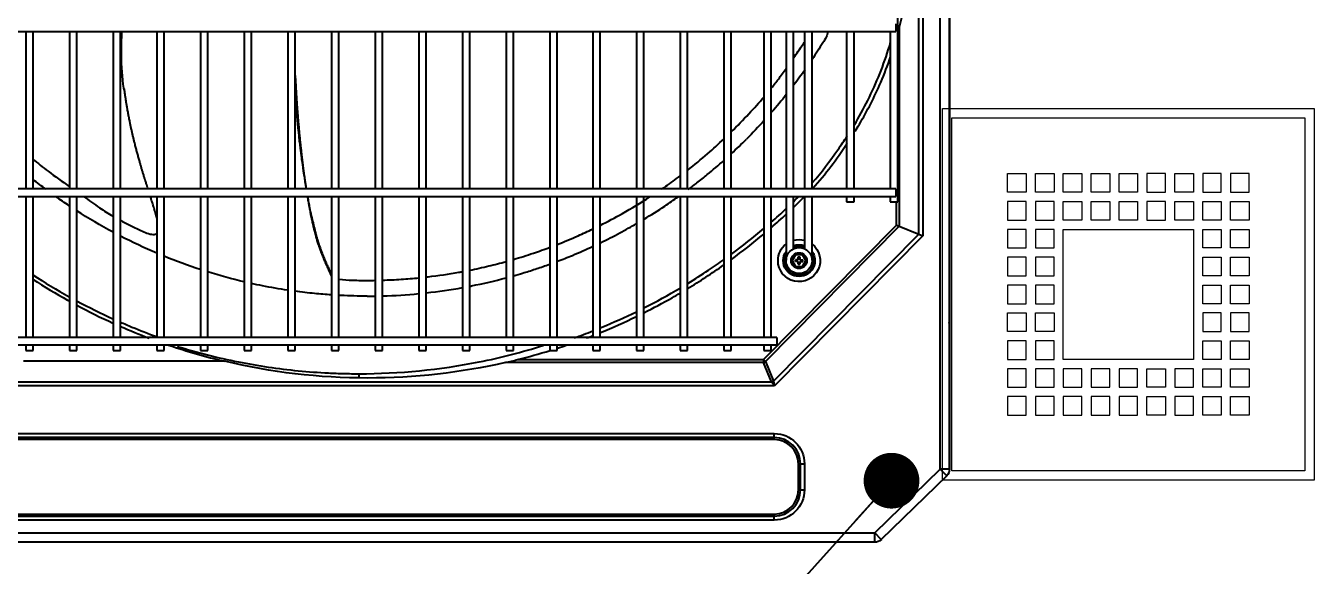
# Model space of a CAD drawing. Extents: x 58467 to 79089, y -33726 to -17391.
# Drawn here: x 78446.8 to 78516.1, y -19875.3 to -19846.2 of the extents above; entities that cross this region are included whole.
import ezdxf

# ---------------------------------------------------------------- set-up
doc = ezdxf.new("R2010")
doc.units = 0
doc.header["$LTSCALE"] = 100
doc.layers.add('+ENTE-ST-DOSEME USTU KONDDRENAJ', color=110, linetype='DOSEMEUSTUKONDENSDRENAJ_LINE', lineweight=40)
doc.layers.add('BA_symbol', color=8, linetype='Continuous')
doc.layers.add('BA_text_material', color=12, linetype='Continuous')
doc.styles.add('dim', font='simplex.shx', dxfattribs={"width": 0.7})
doc.linetypes.add('DOSEMEUSTUKONDENSDRENAJ_LINE', pattern='A,300,-40,["CD",Standard,S=15,R=0,X=-35,Y=-7.5],0', length=340)
doc.dimstyles.new('1_100', dxfattribs={"dimtxt": 8, "dimasz": 3, "dimexe": 6, "dimexo": 0, "dimgap": 2, "dimtad": 0, "dimdec": 1, "dimzin": 11, "dimtxsty": 'dim', "dimblk": 'DOT', "dimcen": 0, "dimdle": 1.25, "dimclrt": 256, "dimadec": 0, "dimazin": 0, "dimtfac": 1.25, "dimtdec": 1, "dimtix": 1, "dimtofl": 0, "dimtmove": 1, "dimatfit": 3, "dimldrblk": 'DOT', "dimfxl": 20, "dimfxlon": 1, "dimtolj": 1, "dimtzin": 0, "dimarcsym": 0})

# ---------------------------------------------------------------- blocks, each defined once
blk = doc.blocks.new('süzgeç')
for points in [[(44592.82, -25660.774), (44612.82, -25660.774), (44612.82, -25680.774), (44592.82, -25680.774)], [(44593.32, -25661.274), (44612.32, -25661.274), (44612.32, -25680.274), (44593.32, -25680.274)], [(44596.32, -25664.274), (44597.32, -25664.274), (44597.32, -25665.274), (44596.32, -25665.274)], [(44597.82, -25664.274), (44598.82, -25664.274), (44598.82, -25665.274), (44597.82, -25665.274)], [(44599.32, -25664.274), (44599.32, -25665.274), (44600.32, -25665.274), (44600.32, -25664.274)], [(44601.82, -25664.274), (44601.82, -25665.274), (44600.82, -25665.274), (44600.82, -25664.274)], [(44602.32, -25664.274), (44602.32, -25665.274), (44603.32, -25665.274), (44603.32, -25664.274)], [(44603.82, -25664.274), (44603.82, -25665.274), (44604.82, -25665.274), (44604.82, -25664.274)], [(44605.32, -25664.274), (44605.32, -25665.274), (44606.32, -25665.274), (44606.32, -25664.274)], [(44607.82, -25664.274), (44606.82, -25664.274), (44606.82, -25665.274), (44607.82, -25665.274)], [(44609.32, -25664.274), (44608.32, -25664.274), (44608.32, -25665.274), (44609.32, -25665.274)], [(44596.32, -25665.774), (44597.32, -25665.774), (44597.32, -25666.774), (44596.32, -25666.774)], [(44597.82, -25665.774), (44598.82, -25665.774), (44598.82, -25666.774), (44597.82, -25666.774)], [(44599.32, -25665.774), (44599.32, -25666.774), (44600.32, -25666.774), (44600.32, -25665.774)], [(44601.82, -25665.774), (44601.82, -25666.774), (44600.82, -25666.774), (44600.82, -25665.774)], [(44602.32, -25665.774), (44602.32, -25666.774), (44603.32, -25666.774), (44603.32, -25665.774)], [(44603.82, -25665.774), (44603.82, -25666.774), (44604.82, -25666.774), (44604.82, -25665.774)], [(44605.32, -25665.774), (44605.32, -25666.774), (44606.32, -25666.774), (44606.32, -25665.774)], [(44607.82, -25665.774), (44606.82, -25665.774), (44606.82, -25666.774), (44607.82, -25666.774)], [(44609.32, -25665.774), (44608.32, -25665.774), (44608.32, -25666.774), (44609.32, -25666.774)], [(44596.32, -25667.274), (44597.32, -25667.274), (44597.32, -25668.274), (44596.32, -25668.274)], [(44597.82, -25667.274), (44598.82, -25667.274), (44598.82, -25668.274), (44597.82, -25668.274)], [(44599.32, -25667.274), (44606.32, -25667.274), (44606.32, -25674.274), (44599.32, -25674.274)], [(44607.82, -25667.274), (44606.82, -25667.274), (44606.82, -25668.274), (44607.82, -25668.274)], [(44609.32, -25667.274), (44608.32, -25667.274), (44608.32, -25668.274), (44609.32, -25668.274)], [(44596.32, -25669.774), (44597.32, -25669.774), (44597.32, -25668.774), (44596.32, -25668.774)], [(44597.82, -25669.774), (44598.82, -25669.774), (44598.82, -25668.774), (44597.82, -25668.774)], [(44607.82, -25669.774), (44606.82, -25669.774), (44606.82, -25668.774), (44607.82, -25668.774)], [(44609.32, -25669.774), (44608.32, -25669.774), (44608.32, -25668.774), (44609.32, -25668.774)], [(44596.32, -25670.274), (44597.32, -25670.274), (44597.32, -25671.274), (44596.32, -25671.274)], [(44597.82, -25670.274), (44598.82, -25670.274), (44598.82, -25671.274), (44597.82, -25671.274)], [(44607.82, -25670.274), (44606.82, -25670.274), (44606.82, -25671.274), (44607.82, -25671.274)], [(44609.32, -25670.274), (44608.32, -25670.274), (44608.32, -25671.274), (44609.32, -25671.274)], [(44596.32, -25671.774), (44597.32, -25671.774), (44597.32, -25672.774), (44596.32, -25672.774)], [(44597.82, -25671.774), (44598.82, -25671.774), (44598.82, -25672.774), (44597.82, -25672.774)], [(44607.82, -25671.774), (44606.82, -25671.774), (44606.82, -25672.774), (44607.82, -25672.774)], [(44609.32, -25671.774), (44608.32, -25671.774), (44608.32, -25672.774), (44609.32, -25672.774)], [(44596.32, -25673.274), (44597.32, -25673.274), (44597.32, -25674.274), (44596.32, -25674.274)], [(44597.82, -25673.274), (44598.82, -25673.274), (44598.82, -25674.274), (44597.82, -25674.274)], [(44607.82, -25673.274), (44606.82, -25673.274), (44606.82, -25674.274), (44607.82, -25674.274)], [(44609.32, -25673.274), (44608.32, -25673.274), (44608.32, -25674.274), (44609.32, -25674.274)], [(44596.32, -25674.774), (44597.32, -25674.774), (44597.32, -25675.774), (44596.32, -25675.774)], [(44597.82, -25674.774), (44598.82, -25674.774), (44598.82, -25675.774), (44597.82, -25675.774)], [(44599.32, -25675.774), (44599.32, -25674.774), (44600.32, -25674.774), (44600.32, -25675.774)], [(44601.82, -25675.774), (44601.82, -25674.774), (44600.82, -25674.774), (44600.82, -25675.774)], [(44602.32, -25675.774), (44602.32, -25674.774), (44603.32, -25674.774), (44603.32, -25675.774)], [(44603.82, -25675.774), (44603.82, -25674.774), (44604.82, -25674.774), (44604.82, -25675.774)], [(44605.32, -25675.774), (44605.32, -25674.774), (44606.32, -25674.774), (44606.32, -25675.774)], [(44607.82, -25674.774), (44606.82, -25674.774), (44606.82, -25675.774), (44607.82, -25675.774)], [(44609.32, -25674.774), (44608.32, -25674.774), (44608.32, -25675.774), (44609.32, -25675.774)], [(44596.32, -25677.274), (44597.32, -25677.274), (44597.32, -25676.274), (44596.32, -25676.274)], [(44597.82, -25677.274), (44598.82, -25677.274), (44598.82, -25676.274), (44597.82, -25676.274)], [(44599.32, -25677.274), (44599.32, -25676.274), (44600.32, -25676.274), (44600.32, -25677.274)], [(44601.82, -25677.274), (44601.82, -25676.274), (44600.82, -25676.274), (44600.82, -25677.274)], [(44602.32, -25677.274), (44602.32, -25676.274), (44603.32, -25676.274), (44603.32, -25677.274)], [(44603.82, -25677.274), (44603.82, -25676.274), (44604.82, -25676.274), (44604.82, -25677.274)], [(44605.32, -25677.274), (44605.32, -25676.274), (44606.32, -25676.274), (44606.32, -25677.274)], [(44607.82, -25677.274), (44606.82, -25677.274), (44606.82, -25676.274), (44607.82, -25676.274)], [(44609.32, -25677.274), (44608.32, -25677.274), (44608.32, -25676.274), (44609.32, -25676.274)]]:
    blk.add_lwpolyline(points, close=True)
blk = doc.blocks.new('_Dot')
at = {"color": 0, "linetype": 'ByBlock', "lineweight": -2}
blk.add_line((-0.5, 0), (-1, 0), dxfattribs=at)
at = {"color": 0, "linetype": 'ByBlock', "const_width": 0.5}
blk.add_lwpolyline([(-0.25, 0, 1), (0.25, 0, 1)], format="xyb", close=True, dxfattribs=at)
blk = doc.blocks.new('MAGAZA')
at = {"color": 3}
for p, q in [((54186.602, -32571.125, -3.539), (54186.602, -32503.073, -3.539)), ((54187.102, -32571.078, -3.539), (54187.102, -32503.073, -3.539)), ((54187.102, -32503.073, -3.539), (54187.102, -32571.125, -3.539)), ((54187.102, -32571.078, -3.539), (54187.102, -32503.073, -3.539)), ((54185.45, -32558.476, -3.539), (54185.45, -32509.661, -3.539)), ((54185.662, -32509.509, -3.539), (54185.662, -32558.564, -3.539)), ((54184.316, -32556.733, -3.539), (54184.316, -32511.34, -3.539)), ((54184.216, -32547.154, -3.539), (54184.216, -32547.354, -3.539)), ((54184.216, -32547.354, -3.539), (54184.216, -32547.554, -3.539)), ((54184.402, -32547.331, -3.539), (54184.402, -32558.043, -3.539)), ((54065.854, -32547.554, -3.539), (54184.216, -32547.554, -3.539)), ((54137.4, -32547.554, -3.539), (54137.4, -32556.032, -3.539)), ((54137.8, -32556.032, -3.539), (54137.8, -32547.554, -3.539)), ((54139.75, -32547.554, -3.539), (54139.75, -32556.032, -3.539)), ((54140.15, -32556.032, -3.539), (54140.15, -32547.554, -3.539)), ((54142.1, -32547.554, -3.539), (54142.1, -32556.032, -3.539)), ((54142.5, -32556.032, -3.539), (54142.5, -32547.554, -3.539)), ((54144.449, -32547.554, -3.539), (54144.449, -32556.032, -3.539)), ((54144.849, -32556.032, -3.539), (54144.849, -32547.554, -3.539)), ((54146.799, -32547.554, -3.539), (54146.799, -32556.032, -3.539)), ((54147.199, -32556.032, -3.539), (54147.199, -32547.554, -3.539)), ((54149.149, -32547.554, -3.539), (54149.149, -32556.032, -3.539)), ((54149.548, -32556.032, -3.539), (54149.548, -32547.554, -3.539)), ((54151.498, -32547.554, -3.539), (54151.498, -32556.032, -3.539)), ((54151.898, -32556.032, -3.539), (54151.898, -32547.554, -3.539)), ((54153.848, -32547.554, -3.539), (54153.848, -32556.032, -3.539)), ((54154.248, -32556.032, -3.539), (54154.248, -32547.554, -3.539)), ((54156.197, -32547.554, -3.539), (54156.197, -32556.032, -3.539)), ((54156.597, -32556.032, -3.539), (54156.597, -32547.554, -3.539)), ((54158.547, -32547.554, -3.539), (54158.547, -32556.032, -3.539)), ((54158.947, -32556.032, -3.539), (54158.947, -32547.554, -3.539)), ((54160.897, -32547.554, -3.539), (54160.897, -32556.032, -3.539)), ((54161.297, -32556.032, -3.539), (54161.297, -32547.554, -3.539)), ((54163.246, -32547.554, -3.539), (54163.246, -32556.032, -3.539)), ((54163.646, -32556.032, -3.539), (54163.646, -32547.554, -3.539)), ((54165.596, -32547.554, -3.539), (54165.596, -32556.032, -3.539)), ((54165.996, -32556.032, -3.539), (54165.996, -32547.554, -3.539)), ((54167.903, -32547.554, -3.539), (54167.903, -32556.032, -3.539)), ((54168.303, -32556.032, -3.539), (54168.303, -32547.554, -3.539)), ((54170.252, -32547.554, -3.539), (54170.252, -32556.032, -3.539)), ((54170.652, -32556.032, -3.539), (54170.652, -32547.554, -3.539)), ((54172.602, -32547.554, -3.539), (54172.602, -32556.032, -3.539)), ((54173.002, -32556.032, -3.539), (54173.002, -32547.554, -3.539)), ((54174.951, -32547.554, -3.539), (54174.951, -32556.032, -3.539)), ((54175.351, -32556.032, -3.539), (54175.351, -32547.554, -3.539)), ((54177.108, -32547.554, -3.539), (54177.108, -32556.032, -3.539)), ((54177.508, -32556.032, -3.539), (54177.508, -32547.554, -3.539)), ((54178.308, -32547.554, -3.539), (54178.308, -32556.033, -3.539)), ((54178.708, -32556.033, -3.539), (54178.708, -32547.554, -3.539)), ((54179.308, -32547.554, -3.539), (54179.308, -32556.032, -3.539)), ((54179.708, -32556.032, -3.539), (54179.708, -32547.554, -3.539)), ((54181.567, -32547.554, -3.539), (54181.567, -32556.033, -3.539)), ((54181.967, -32556.033, -3.539), (54181.967, -32547.554, -3.539)), ((54183.916, -32547.554, -3.539), (54183.916, -32556.033, -3.539)), ((54184.216, -32556.033, -3.539), (54065.854, -32556.033, -3.539)), ((54065.854, -32556.433, -3.539), (54184.216, -32556.433, -3.539)), ((54137.4, -32556.432, -3.539), (54137.4, -32564.031, -3.539)), ((54137.8, -32564.031, -3.539), (54137.8, -32556.432, -3.539)), ((54139.75, -32556.432, -3.539), (54139.75, -32564.031, -3.539)), ((54140.15, -32564.031, -3.539), (54140.15, -32556.432, -3.539)), ((54142.1, -32556.432, -3.539), (54142.1, -32564.031, -3.539)), ((54142.5, -32564.031, -3.539), (54142.5, -32556.432, -3.539)), ((54144.449, -32556.432, -3.539), (54144.449, -32564.031, -3.539)), ((54144.849, -32564.031, -3.539), (54144.849, -32556.432, -3.539)), ((54146.799, -32556.432, -3.539), (54146.799, -32564.031, -3.539)), ((54147.199, -32564.031, -3.539), (54147.199, -32556.432, -3.539)), ((54149.149, -32556.432, -3.539), (54149.149, -32564.031, -3.539)), ((54149.548, -32564.031, -3.539), (54149.548, -32556.432, -3.539)), ((54151.498, -32556.432, -3.539), (54151.498, -32564.031, -3.539)), ((54151.898, -32564.031, -3.539), (54151.898, -32556.432, -3.539)), ((54153.848, -32556.432, -3.539), (54153.848, -32564.031, -3.539)), ((54154.248, -32564.031, -3.539), (54154.248, -32556.432, -3.539)), ((54156.197, -32556.432, -3.539), (54156.197, -32564.031, -3.539)), ((54156.597, -32564.031, -3.539), (54156.597, -32556.432, -3.539)), ((54158.547, -32556.432, -3.539), (54158.547, -32564.031, -3.539)), ((54158.947, -32564.031, -3.539), (54158.947, -32556.432, -3.539)), ((54160.897, -32556.432, -3.539), (54160.897, -32564.031, -3.539)), ((54161.297, -32564.031, -3.539), (54161.297, -32556.432, -3.539)), ((54163.246, -32556.432, -3.539), (54163.246, -32564.031, -3.539)), ((54163.646, -32564.031, -3.539), (54163.646, -32556.432, -3.539)), ((54165.596, -32556.432, -3.539), (54165.596, -32564.031, -3.539)), ((54165.996, -32564.031, -3.539), (54165.996, -32556.432, -3.539)), ((54167.903, -32556.432, -3.539), (54167.903, -32564.031, -3.539)), ((54168.303, -32564.031, -3.539), (54168.303, -32556.432, -3.539)), ((54170.252, -32556.432, -3.539), (54170.252, -32564.031, -3.539)), ((54170.652, -32564.031, -3.539), (54170.652, -32556.432, -3.539)), ((54172.602, -32556.432, -3.539), (54172.602, -32564.031, -3.539)), ((54173.002, -32564.031, -3.539), (54173.002, -32556.432, -3.539)), ((54174.951, -32556.432, -3.539), (54174.951, -32564.031, -3.539)), ((54175.351, -32564.031, -3.539), (54175.351, -32556.432, -3.539)), ((54177.108, -32556.432, -3.539), (54177.108, -32564.031, -3.539)), ((54177.508, -32564.031, -3.539), (54177.508, -32556.432, -3.539)), ((54178.308, -32556.433, -3.539), (54178.308, -32557.567, -3.539)), ((54178.708, -32557.567, -3.539), (54178.708, -32556.433, -3.539)), ((54179.308, -32556.432, -3.539), (54179.308, -32557.567, -3.539)), ((54179.708, -32557.567, -3.539), (54179.708, -32556.432, -3.539)), ((54181.567, -32556.433, -3.539), (54181.567, -32556.733, -3.539)), ((54181.967, -32556.733, -3.539), (54181.967, -32556.433, -3.539)), ((54183.916, -32556.433, -3.539), (54183.916, -32556.733, -3.539)), ((54184.216, -32556.033, -3.539), (54184.216, -32556.233, -3.539)), ((54184.216, -32556.233, -3.539), (54184.216, -32556.433, -3.539)), ((54181.567, -32556.733, -3.539), (54181.967, -32556.733, -3.539)), ((54183.916, -32556.733, -3.539), (54184.316, -32556.733, -3.539)), ((54184.247, -32557.978, -3.539), (54184.247, -32556.733, -3.539)), ((54178.308, -32557.567, -3.539), (54178.308, -32557.85, -3.539)), ((54178.308, -32557.85, -3.539), (54178.308, -32558.216, -3.539)), ((54178.308, -32557.85, -3.539), (54178.308, -32557.85, -3.539)), ((54178.708, -32557.85, -3.539), (54178.708, -32557.567, -3.539)), ((54178.708, -32558.216, -3.539), (54178.708, -32557.85, -3.539)), ((54179.308, -32557.567, -3.539), (54179.308, -32557.85, -3.539)), ((54179.308, -32557.85, -3.539), (54179.308, -32558.215, -3.539)), ((54179.708, -32557.85, -3.539), (54179.708, -32557.567, -3.539)), ((54179.708, -32558.215, -3.539), (54179.708, -32557.85, -3.539)), ((54177.095, -32565.221, -3.539), (54184.247, -32557.978, -3.539)), ((54184.402, -32558.043, -3.539), (54177.205, -32565.331, -3.539)), ((54177.639, -32566.378, -3.539), (54185.45, -32558.476, -3.539)), ((54178.308, -32558.216, -3.539), (54178.308, -32558.216, -3.539)), ((54178.308, -32558.216, -3.539), (54178.308, -32558.498, -3.539)), ((54178.308, -32558.498, -3.539), (54178.308, -32559.875, -3.539)), ((54178.708, -32558.498, -3.539), (54178.708, -32558.216, -3.539)), ((54178.708, -32559.259, -3.539), (54178.708, -32558.498, -3.539)), ((54179.308, -32558.215, -3.539), (54179.308, -32558.498, -3.539)), ((54179.308, -32558.498, -3.539), (54179.308, -32559.259, -3.539)), ((54179.708, -32558.498, -3.539), (54179.708, -32558.215, -3.539)), ((54179.708, -32559.875, -3.539), (54179.708, -32558.498, -3.539)), ((54184.247, -32557.978, -3.539), (54184.402, -32558.043, -3.539)), ((54184.402, -32558.043, -3.539), (54185.45, -32558.476, -3.539)), ((54185.45, -32558.476, -3.539), (54185.662, -32558.564, -3.539)), ((54187.082, -32558.448, -3.539), (54187.082, -32562.931, -3.539)), ((54187.082, -32558.448, -3.539), (54187.082, -32562.931, -3.539)), ((54185.662, -32558.564, -3.539), (54177.681, -32566.636, -3.539)), ((54178.583, -32559.891, -3.539), (54178.795, -32559.523, -3.539)), ((54178.795, -32560.259, -3.539), (54178.583, -32559.891, -3.539)), ((54178.583, -32559.891, -3.539), (54178.641, -32559.891, -3.539)), ((54178.824, -32559.573, -3.539), (54178.641, -32559.891, -3.539)), ((54178.641, -32559.891, -3.539), (54178.824, -32560.209, -3.539)), ((54178.795, -32559.523, -3.539), (54179.22, -32559.523, -3.539)), ((54178.795, -32559.523, -3.539), (54178.824, -32559.573, -3.539)), ((54178.958, -32559.841, -3.539), (54178.808, -32559.841, -3.539)), ((54178.808, -32559.941, -3.539), (54178.808, -32559.841, -3.539)), ((54179.191, -32559.573, -3.539), (54178.824, -32559.573, -3.539)), ((54178.958, -32559.691, -3.539), (54179.058, -32559.691, -3.539)), ((54178.958, -32559.841, -3.539), (54178.958, -32559.691, -3.539)), ((54179.058, -32559.691, -3.539), (54179.058, -32559.841, -3.539)), ((54179.058, -32559.841, -3.539), (54179.208, -32559.841, -3.539)), ((54179.191, -32559.573, -3.539), (54179.22, -32559.523, -3.539)), ((54179.375, -32559.891, -3.539), (54179.191, -32559.573, -3.539)), ((54179.191, -32560.209, -3.539), (54179.375, -32559.891, -3.539)), ((54179.208, -32559.941, -3.539), (54179.208, -32559.841, -3.539)), ((54179.22, -32559.523, -3.539), (54179.433, -32559.891, -3.539)), ((54179.433, -32559.891, -3.539), (54179.22, -32560.259, -3.539)), ((54179.375, -32559.891, -3.539), (54179.433, -32559.891, -3.539)), ((54178.795, -32560.259, -3.539), (54178.824, -32560.209, -3.539)), ((54179.22, -32560.259, -3.539), (54178.795, -32560.259, -3.539)), ((54178.958, -32559.941, -3.539), (54178.808, -32559.941, -3.539)), ((54178.824, -32560.209, -3.539), (54179.191, -32560.209, -3.539)), ((54178.958, -32560.091, -3.539), (54178.958, -32559.941, -3.539)), ((54178.958, -32560.091, -3.539), (54179.058, -32560.091, -3.539)), ((54179.058, -32559.941, -3.539), (54179.058, -32560.091, -3.539)), ((54179.058, -32559.941, -3.539), (54179.208, -32559.941, -3.539)), ((54179.191, -32560.209, -3.539), (54179.22, -32560.259, -3.539)), ((54187.102, -32562.931, -3.539), (54187.082, -32562.931, -3.539)), ((54187.082, -32562.931, -3.539), (54187.082, -32563.231, -3.539)), ((54187.102, -32562.931, -3.539), (54187.082, -32562.931, -3.539)), ((54187.082, -32562.931, -3.539), (54187.082, -32563.231, -3.539)), ((54177.808, -32564.032, -3.539), (54072.353, -32564.032, -3.539)), ((54177.808, -32564.032, -3.539), (54177.808, -32564.232, -3.539)), ((54072.353, -32564.432, -3.539), (54177.808, -32564.432, -3.539)), ((54137.4, -32564.431, -3.539), (54137.4, -32564.732, -3.539)), ((54137.4, -32564.732, -3.539), (54137.8, -32564.732, -3.539)), ((54137.8, -32564.732, -3.539), (54137.8, -32564.431, -3.539)), ((54139.75, -32564.431, -3.539), (54139.75, -32564.732, -3.539)), ((54139.75, -32564.732, -3.539), (54140.15, -32564.732, -3.539)), ((54140.15, -32564.732, -3.539), (54140.15, -32564.431, -3.539)), ((54142.1, -32564.431, -3.539), (54142.1, -32564.732, -3.539)), ((54142.1, -32564.732, -3.539), (54142.5, -32564.732, -3.539)), ((54142.5, -32564.732, -3.539), (54142.5, -32564.431, -3.539)), ((54144.449, -32564.431, -3.539), (54144.449, -32564.732, -3.539)), ((54144.449, -32564.732, -3.539), (54144.849, -32564.732, -3.539)), ((54144.849, -32564.732, -3.539), (54144.849, -32564.431, -3.539)), ((54146.799, -32564.431, -3.539), (54146.799, -32564.732, -3.539)), ((54146.799, -32564.732, -3.539), (54147.199, -32564.732, -3.539)), ((54147.199, -32564.732, -3.539), (54147.199, -32564.431, -3.539)), ((54149.149, -32564.431, -3.539), (54149.149, -32564.732, -3.539)), ((54149.149, -32564.732, -3.539), (54149.548, -32564.732, -3.539)), ((54149.548, -32564.732, -3.539), (54149.548, -32564.431, -3.539)), ((54151.498, -32564.431, -3.539), (54151.498, -32564.732, -3.539)), ((54151.498, -32564.732, -3.539), (54151.898, -32564.732, -3.539)), ((54151.898, -32564.732, -3.539), (54151.898, -32564.431, -3.539)), ((54153.848, -32564.431, -3.539), (54153.848, -32564.732, -3.539)), ((54153.848, -32564.732, -3.539), (54154.248, -32564.732, -3.539)), ((54154.248, -32564.732, -3.539), (54154.248, -32564.431, -3.539)), ((54156.197, -32564.431, -3.539), (54156.197, -32564.732, -3.539)), ((54156.197, -32564.732, -3.539), (54156.597, -32564.732, -3.539)), ((54156.597, -32564.732, -3.539), (54156.597, -32564.431, -3.539)), ((54158.547, -32564.431, -3.539), (54158.547, -32564.732, -3.539)), ((54158.547, -32564.732, -3.539), (54158.947, -32564.732, -3.539)), ((54158.947, -32564.732, -3.539), (54158.947, -32564.431, -3.539)), ((54160.897, -32564.431, -3.539), (54160.897, -32564.732, -3.539)), ((54160.897, -32564.732, -3.539), (54161.297, -32564.732, -3.539)), ((54161.297, -32564.732, -3.539), (54161.297, -32564.431, -3.539)), ((54163.246, -32564.431, -3.539), (54163.246, -32564.732, -3.539)), ((54163.246, -32564.732, -3.539), (54163.646, -32564.732, -3.539)), ((54163.646, -32564.732, -3.539), (54163.646, -32564.431, -3.539)), ((54165.596, -32564.431, -3.539), (54165.596, -32564.732, -3.539)), ((54165.596, -32564.732, -3.539), (54165.996, -32564.732, -3.539)), ((54165.996, -32564.732, -3.539), (54165.996, -32564.431, -3.539)), ((54167.903, -32564.431, -3.539), (54167.903, -32564.732, -3.539)), ((54167.903, -32564.732, -3.539), (54168.303, -32564.732, -3.539)), ((54168.303, -32564.732, -3.539), (54168.303, -32564.431, -3.539)), ((54170.252, -32564.431, -3.539), (54170.252, -32564.732, -3.539)), ((54170.252, -32564.732, -3.539), (54170.652, -32564.732, -3.539)), ((54170.652, -32564.732, -3.539), (54170.652, -32564.431, -3.539)), ((54172.602, -32564.431, -3.539), (54172.602, -32564.732, -3.539)), ((54172.602, -32564.732, -3.539), (54173.002, -32564.732, -3.539)), ((54173.002, -32564.732, -3.539), (54173.002, -32564.431, -3.539)), ((54174.951, -32564.431, -3.539), (54174.951, -32564.732, -3.539)), ((54174.951, -32564.732, -3.539), (54175.351, -32564.732, -3.539)), ((54175.351, -32564.732, -3.539), (54175.351, -32564.431, -3.539)), ((54177.108, -32564.431, -3.539), (54177.108, -32564.732, -3.539)), ((54177.108, -32564.732, -3.539), (54177.508, -32564.732, -3.539)), ((54177.508, -32564.732, -3.539), (54177.508, -32564.431, -3.539)), ((54177.808, -32564.232, -3.539), (54177.808, -32564.432, -3.539)), ((54148.101, -32565.312, -3.539), (54137.279, -32565.312, -3.539)), ((54177.095, -32565.376, -3.539), (54163.218, -32565.376, -3.539)), ((54163.867, -32565.221, -3.539), (54177.095, -32565.221, -3.539)), ((54177.095, -32565.221, -3.539), (54177.095, -32565.376, -3.539)), ((54177.095, -32565.221, -3.539), (54177.205, -32565.331, -3.539)), ((54177.529, -32566.424, -3.539), (54177.095, -32565.376, -3.539)), ((54177.205, -32565.331, -3.539), (54177.639, -32566.378, -3.539)), ((54177.681, -32566.636, -3.539), (54072.523, -32566.636, -3.539)), ((54072.675, -32566.424, -3.539), (54177.529, -32566.424, -3.539)), ((54177.681, -32566.636, -3.539), (54177.529, -32566.424, -3.539)), ((54177.639, -32566.378, -3.539), (54177.681, -32566.636, -3.539)), ((54072.529, -32569.203, -3.539), (54177.674, -32569.203, -3.539)), ((54177.674, -32569.415, -3.539), (54072.529, -32569.415, -3.539)), ((54177.674, -32569.527, -3.539), (54072.529, -32569.527, -3.539)), ((54177.674, -32569.415, -3.539), (54177.674, -32569.203, -3.539)), ((54177.674, -32569.527, -3.539), (54177.674, -32569.415, -3.539)), ((54178.974, -32572.233, -3.539), (54178.974, -32570.827, -3.539)), ((54178.974, -32570.827, -3.539), (54179.086, -32570.827, -3.539)), ((54179.086, -32572.233, -3.539), (54179.086, -32570.827, -3.539)), ((54179.086, -32570.827, -3.539), (54179.298, -32570.827, -3.539)), ((54179.298, -32570.827, -3.539), (54179.298, -32572.233, -3.539)), ((54183.081, -32574.552, -3.539), (54186.602, -32571.125, -3.539)), ((54186.956, -32571.479, -3.539), (54183.434, -32574.906, -3.539)), ((54186.956, -32571.479, -3.539), (54186.602, -32571.125, -3.539)), ((54187.102, -32571.125, -3.539), (54186.602, -32571.125, -3.539)), ((54178.974, -32572.233, -3.539), (54179.086, -32572.233, -3.539)), ((54179.086, -32572.233, -3.539), (54179.298, -32572.233, -3.539)), ((54072.529, -32573.532, -3.539), (54177.674, -32573.532, -3.539)), ((54072.529, -32573.645, -3.539), (54177.674, -32573.645, -3.539)), ((54177.674, -32573.532, -3.539), (54177.674, -32573.645, -3.539)), ((54177.674, -32573.857, -3.539), (54177.674, -32573.645, -3.539)), ((54177.674, -32573.857, -3.539), (54072.529, -32573.857, -3.539)), ((54067.079, -32574.552, -3.539), (54183.081, -32574.552, -3.539)), ((54183.081, -32575.052, -3.539), (54067.079, -32575.052, -3.539)), ((54183.081, -32575.052, -3.539), (54183.081, -32574.552, -3.539)), ((54183.434, -32574.906, -3.539), (54183.081, -32574.552, -3.539))]:
    blk.add_line(p, q, dxfattribs=at)
for radius in [0.7, 0.425, 0.425]:
    blk.add_circle((54179.008, -32559.891, -3.539), radius, dxfattribs=at)
at = {"color": 3, "extrusion": (0, 0, -1)}
for centre, radius, start, end in [((-54179.008, -32559.891, 3.539), 1.133, 0, 51.86254), ((-54179.008, -32559.891, 3.539), 1.133, 128.14308, 0), ((-54179.008, -32559.891, 3.539), 1.133, 74.66068, 105.34505), ((-54179.008, -32559.891, 3.539), 0.856, 69.51378, 110.49186), ((-54179.008, -32559.891, 3.539), 0.8, 67.99492, 112.01069), ((-54179.008, -32559.891, 3.539), 0.856, 0, 35.21806), ((-54179.008, -32559.891, 3.539), 0.856, 144.78738, 0), ((-54179.008, -32559.891, 3.539), 0.8, 0, 28.98565), ((-54179.008, -32559.891, 3.539), 0.8, 151.01995, 0), ((-54187.162, -32563.231, 3.539), 0.08, 318.58948, 0), ((-54187.162, -32563.231, 3.539), 0.08, 318.58948, 0), ((-54177.674, -32570.827, 3.539), 1.624, 90, 180), ((-54186.602, -32571.125, 3.539), 0.5, 180, 225), ((-54177.674, -32572.233, 3.539), 1.624, 180, 270), ((-54183.081, -32574.552, 3.539), 0.5, 225, 270)]:
    blk.add_arc(centre, radius, start, end, dxfattribs=at)
at = {"color": 3}
for centre, radius, start, end in [((54177.674, -32570.827, -3.539), 1.412, 0, 90), ((54177.674, -32570.827, -3.539), 1.3, 0, 90), ((54177.674, -32572.233, -3.539), 1.412, 270, 0), ((54177.674, -32572.233, -3.539), 1.3, 270, 0)]:
    blk.add_arc(centre, radius, start, end, dxfattribs=at)
for centre in [(54177.095, -32565.221, -3.539), (54177.529, -32566.268, -3.539)]:
    blk.add_ellipse(centre, major_axis=(0.203, 0.084), ratio=0.678598, start_param=4.438375, end_param=4.986403, dxfattribs=at)
for points, knots in [([(54185.238, -32533.053, -3.539), (54185.237, -32535.45, -3.539), (54185.194, -32537.846, -3.539), (54185.085, -32540.839, -3.539), (54185.06, -32541.437, -3.539), (54185.005, -32542.632, -3.539), (54184.978, -32543.23, -3.539), (54184.868, -32545.016, -3.539), (54184.688, -32546.185, -3.539), (54184.402, -32547.331, -3.539)], [0, 0, 0, 0, 0.5, 0.5, 0.625, 0.625, 0.75, 0.75, 1, 1, 1, 1]), ([(54142.701, -32550.704, -3.539), (54142.695, -32550.675, -3.539), (54142.577, -32550.062, -3.539), (54142.544, -32549.004, -3.539), (54142.552, -32547.98, -3.539), (54142.573, -32547.554, -3.539)], [0, 0, 0, 0, 0.028763, 0.596266, 1, 1, 1, 1]), ([(54178.708, -32548.981, -3.539), (54178.877, -32548.736, -3.539), (54179.075, -32548.452, -3.539), (54179.279, -32548.169, -3.539), (54179.308, -32548.13, -3.539)], [0, 0, 0, 0, 0.861799, 1, 1, 1, 1]), ([(54180.561, -32547.571, -3.539), (54180.534, -32547.771, -3.539), (54180.231, -32548.273, -3.539), (54179.912, -32548.767, -3.539), (54179.713, -32549.062, -3.539)], [0, 0, 0, 0, 0.394402, 1, 1, 1, 1]), ([(54181.975, -32552.593, -3.539), (54182.236, -32552.161, -3.539), (54182.48, -32551.719, -3.539), (54183.171, -32550.337, -3.539), (54183.565, -32549.353, -3.539), (54183.89, -32548.292, -3.539), (54183.912, -32548.221, -3.539), (54183.932, -32548.151, -3.539)], [0, 0, 0, 0, 0.31261, 0.31261, 0.954356, 0.954356, 1, 1, 1, 1]), ([(54182.025, -32552.927, -3.539), (54182.102, -32552.804, -3.539), (54182.178, -32552.68, -3.539), (54182.681, -32551.834, -3.539), (54183.068, -32551.076, -3.539), (54183.597, -32549.845, -3.539), (54183.775, -32549.384, -3.539), (54183.935, -32548.915, -3.539)], [0, 0, 0, 0, 0.098619, 0.098619, 0.666619, 0.666619, 1, 1, 1, 1]), ([(54151.898, -32549.924, -3.539), (54151.899, -32549.939, -3.539), (54151.902, -32550.003, -3.539), (54151.907, -32550.118, -3.539), (54151.916, -32550.283, -3.539), (54151.924, -32550.43, -3.539), (54151.933, -32550.592, -3.539), (54151.941, -32550.736, -3.539), (54151.951, -32550.898, -3.539), (54151.961, -32551.059, -3.539), (54151.97, -32551.204, -3.539), (54151.981, -32551.366, -3.539), (54151.991, -32551.513, -3.539), (54152.003, -32551.677, -3.539), (54152.014, -32551.824, -3.539), (54152.025, -32551.969, -3.539), (54152.037, -32552.128, -3.539), (54152.05, -32552.285, -3.539), (54152.063, -32552.443, -3.539), (54152.077, -32552.6, -3.539), (54152.089, -32552.741, -3.539), (54152.104, -32552.898, -3.539), (54152.117, -32553.04, -3.539), (54152.132, -32553.199, -3.539), (54152.146, -32553.342, -3.539), (54152.161, -32553.484, -3.539), (54152.177, -32553.64, -3.539), (54152.191, -32553.778, -3.539), (54152.208, -32553.931, -3.539), (54152.223, -32554.068, -3.539), (54152.241, -32554.22, -3.539), (54152.258, -32554.371, -3.539), (54152.275, -32554.507, -3.539), (54152.293, -32554.658, -3.539), (54152.31, -32554.795, -3.539), (54152.33, -32554.948, -3.539), (54152.348, -32555.084, -3.539), (54152.366, -32555.219, -3.539), (54152.387, -32555.367, -3.539), (54152.405, -32555.499, -3.539), (54152.426, -32555.644, -3.539), (54152.443, -32555.761, -3.539), (54152.464, -32555.9, -3.539), (54152.477, -32555.982, -3.539), (54152.485, -32556.035, -3.539)], [0, 0, 0, 0, 0.006537, 0.029522, 0.052508, 0.083155, 0.098479, 0.129126, 0.152111, 0.175096, 0.205744, 0.221067, 0.251714, 0.2747, 0.297685, 0.32067, 0.343656, 0.374303, 0.397288, 0.420274, 0.450921, 0.466244, 0.496892, 0.519877, 0.542862, 0.565848, 0.588833, 0.61948, 0.634804, 0.665451, 0.688436, 0.711422, 0.742069, 0.757393, 0.78804, 0.811025, 0.83401, 0.856996, 0.879981, 0.910628, 0.925952, 0.956599, 0.971923, 1, 1, 1, 1]), ([(54177.524, -32550.595, -3.539), (54177.65, -32550.439, -3.539), (54177.918, -32550.095, -3.539), (54178.175, -32549.74, -3.539), (54178.312, -32549.546, -3.539)], [0, 0, 0, 0, 0.45942, 1, 1, 1, 1]), ([(54143.977, -32556.034, -3.539), (54143.977, -32556.034, -3.539), (54143.962, -32555.987, -3.539), (54143.932, -32555.891, -3.539), (54143.891, -32555.761, -3.539), (54143.85, -32555.629, -3.539), (54143.808, -32555.494, -3.539), (54143.766, -32555.358, -3.539), (54143.724, -32555.22, -3.539), (54143.682, -32555.082, -3.539), (54143.636, -32554.925, -3.539), (54143.59, -32554.768, -3.539), (54143.549, -32554.628, -3.539), (54143.504, -32554.468, -3.539), (54143.464, -32554.325, -3.539), (54143.415, -32554.146, -3.539), (54143.376, -32554.001, -3.539), (54143.327, -32553.818, -3.539), (54143.289, -32553.671, -3.539), (54143.247, -32553.502, -3.539), (54143.21, -32553.351, -3.539), (54143.169, -32553.179, -3.539), (54143.128, -32553.005, -3.539), (54143.089, -32552.832, -3.539), (54143.051, -32552.659, -3.539), (54143.011, -32552.467, -3.539), (54142.975, -32552.294, -3.539), (54142.937, -32552.1, -3.539), (54142.908, -32551.945, -3.539), (54142.873, -32551.751, -3.539), (54142.843, -32551.575, -3.539), (54142.81, -32551.378, -3.539), (54142.783, -32551.198, -3.539), (54142.756, -32551.016, -3.539), (54142.731, -32550.834, -3.539), (54142.715, -32550.713, -3.539), (54142.708, -32550.652, -3.539)], [0, 0, 0, 0, 0.000068, 0.030993, 0.061917, 0.082534, 0.113458, 0.144382, 0.164999, 0.195923, 0.226847, 0.257772, 0.288696, 0.309313, 0.350545, 0.371161, 0.412394, 0.43301, 0.474243, 0.494859, 0.525784, 0.556708, 0.587632, 0.618557, 0.649481, 0.680406, 0.721638, 0.742255, 0.783487, 0.804103, 0.845336, 0.87626, 0.907185, 0.938109, 0.969034, 1, 1, 1, 1]), ([(54151.898, -32551.145, -3.539), (54151.901, -32551.178, -3.539), (54151.916, -32551.308, -3.539), (54151.928, -32551.495, -3.539), (54151.942, -32551.713, -3.539), (54151.964, -32551.943, -3.539), (54151.993, -32552.182, -3.539), (54152.013, -32552.394, -3.539), (54152.025, -32552.574, -3.539), (54152.04, -32552.745, -3.539), (54152.076, -32552.963, -3.539), (54152.095, -32553.218, -3.539), (54152.118, -32553.446, -3.539), (54152.148, -32553.675, -3.539), (54152.182, -32553.903, -3.539), (54152.204, -32554.128, -3.539), (54152.239, -32554.423, -3.539), (54152.283, -32554.647, -3.539), (54152.31, -32554.909, -3.539), (54152.343, -32555.159, -3.539), (54152.389, -32555.423, -3.539), (54152.424, -32555.646, -3.539), (54152.45, -32555.831, -3.539), (54152.468, -32555.945, -3.539), (54152.48, -32556.009, -3.539), (54152.486, -32556.034, -3.539)], [0, 0, 0, 0, 0.018147, 0.072604, 0.104033, 0.137751, 0.209267, 0.273712, 0.29859, 0.319902, 0.366361, 0.424834, 0.458218, 0.494226, 0.568305, 0.629107, 0.652171, 0.729744, 0.761435, 0.795633, 0.869455, 0.937429, 0.963885, 0.985806, 1, 1, 1, 1]), ([(54175.371, -32552.95, -3.539), (54175.689, -32552.637, -3.539), (54176.285, -32552.026, -3.539), (54176.863, -32551.384, -3.539), (54177.129, -32551.072, -3.539)], [0, 0, 0, 0, 0.526998, 1, 1, 1, 1]), ([(54173.016, -32555.017, -3.539), (54173.377, -32554.734, -3.539), (54174.038, -32554.191, -3.539), (54174.679, -32553.61, -3.539), (54174.97, -32553.336, -3.539)], [0, 0, 0, 0, 0.541295, 1, 1, 1, 1]), ([(54179.717, -32555.702, -3.539), (54180.244, -32555.137, -3.539), (54180.644, -32554.54, -3.539), (54181.268, -32553.68, -3.539), (54181.437, -32553.436, -3.539), (54181.6, -32553.188, -3.539)], [0, 0, 0, 0, 0.719648, 0.719648, 1, 1, 1, 1]), ([(54137.775, -32554.421, -3.539), (54138.044, -32554.647, -3.539), (54138.68, -32555.156, -3.539), (54139.356, -32555.625, -3.539), (54139.742, -32555.894, -3.539)], [0, 0, 0, 0, 0.431303, 1, 1, 1, 1]), ([(54173.048, -32556.061, -3.539), (54173.202, -32555.945, -3.539), (54173.356, -32555.828, -3.539), (54173.697, -32555.563, -3.539), (54173.883, -32555.414, -3.539), (54174.375, -32555.011, -3.539), (54174.677, -32554.752, -3.539), (54174.974, -32554.488, -3.539)], [0, 0, 0, 0, 0.233835, 0.233835, 0.520573, 0.520573, 1, 1, 1, 1]), ([(54171.611, -32556.045, -3.539), (54171.685, -32555.994, -3.539), (54172.022, -32555.761, -3.539), (54172.356, -32555.519, -3.539), (54172.614, -32555.324, -3.539)], [0, 0, 0, 0, 0.220681, 1, 1, 1, 1]), ([(54139.75, -32556.952, -3.539), (54139.743, -32556.947, -3.539), (54139.735, -32556.943, -3.539), (54139.494, -32556.781, -3.539), (54139.261, -32556.621, -3.539), (54139.031, -32556.457, -3.539)], [0, 0, 0, 0, 0.030043, 0.030043, 1, 1, 1, 1]), ([(54140.508, -32556.433, -3.539), (54140.793, -32556.639, -3.539), (54141.304, -32557.019, -3.539), (54141.848, -32557.355, -3.539), (54142.094, -32557.497, -3.539)], [0, 0, 0, 0, 0.555414, 1, 1, 1, 1]), ([(54144.45, -32557.599, -3.539), (54144.447, -32557.585, -3.539), (54144.438, -32557.548, -3.539), (54144.421, -32557.485, -3.539), (54144.401, -32557.411, -3.539), (54144.377, -32557.323, -3.539), (54144.35, -32557.232, -3.539), (54144.319, -32557.126, -3.539), (54144.291, -32557.031, -3.539), (54144.261, -32556.934, -3.539), (54144.23, -32556.835, -3.539), (54144.194, -32556.719, -3.539), (54144.157, -32556.602, -3.539), (54144.126, -32556.502, -3.539), (54144.108, -32556.447, -3.539), (54144.1, -32556.422, -3.539)], [0, 0, 0, 0, 0.041171, 0.11053, 0.17989, 0.249249, 0.353288, 0.422648, 0.526687, 0.596046, 0.665406, 0.769445, 0.873484, 0.942844, 1, 1, 1, 1]), ([(54152.549, -32556.432, -3.539), (54152.549, -32556.434, -3.539), (54152.557, -32556.478, -3.539), (54152.572, -32556.566, -3.539), (54152.594, -32556.695, -3.539), (54152.614, -32556.809, -3.539), (54152.637, -32556.935, -3.539), (54152.657, -32557.045, -3.539), (54152.684, -32557.182, -3.539), (54152.705, -32557.291, -3.539), (54152.732, -32557.426, -3.539), (54152.754, -32557.534, -3.539), (54152.78, -32557.654, -3.539), (54152.803, -32557.761, -3.539), (54152.829, -32557.88, -3.539), (54152.857, -32557.998, -3.539), (54152.882, -32558.103, -3.539), (54152.908, -32558.208, -3.539), (54152.934, -32558.313, -3.539), (54152.961, -32558.416, -3.539), (54152.988, -32558.517, -3.539), (54153.016, -32558.617, -3.539), (54153.045, -32558.716, -3.539), (54153.073, -32558.812, -3.539), (54153.104, -32558.91, -3.539), (54153.134, -32559.006, -3.539), (54153.162, -32559.089, -3.539), (54153.19, -32559.172, -3.539), (54153.222, -32559.265, -3.539), (54153.255, -32559.356, -3.539), (54153.285, -32559.435, -3.539), (54153.314, -32559.513, -3.539), (54153.344, -32559.59, -3.539), (54153.378, -32559.676, -3.539), (54153.408, -32559.751, -3.539), (54153.438, -32559.823, -3.539), (54153.463, -32559.884, -3.539), (54153.489, -32559.944, -3.539), (54153.518, -32560.012, -3.539), (54153.546, -32560.079, -3.539), (54153.574, -32560.144, -3.539), (54153.597, -32560.196, -3.539), (54153.621, -32560.251, -3.539), (54153.641, -32560.297, -3.539), (54153.664, -32560.35, -3.539), (54153.682, -32560.391, -3.539), (54153.703, -32560.439, -3.539), (54153.721, -32560.48, -3.539), (54153.736, -32560.515, -3.539), (54153.752, -32560.552, -3.539), (54153.759, -32560.568, -3.539), (54153.761, -32560.573, -3.539)], [0, 0, 0, 0, 0.000919, 0.026107, 0.051295, 0.076483, 0.093275, 0.126859, 0.143651, 0.177235, 0.194027, 0.227611, 0.244403, 0.269591, 0.294779, 0.319967, 0.345155, 0.361947, 0.387135, 0.412323, 0.429115, 0.454303, 0.479491, 0.496283, 0.521471, 0.546659, 0.563451, 0.580243, 0.605431, 0.630619, 0.647411, 0.664203, 0.689391, 0.706183, 0.731372, 0.748164, 0.764956, 0.781748, 0.79854, 0.823728, 0.84052, 0.857312, 0.874104, 0.890896, 0.907688, 0.92448, 0.941272, 0.958064, 0.974856, 0.991648, 1, 1, 1, 1]), ([(54152.56, -32556.432, -3.539), (54152.562, -32556.441, -3.539), (54152.571, -32556.498, -3.539), (54152.587, -32556.609, -3.539), (54152.621, -32556.808, -3.539), (54152.683, -32557.097, -3.539), (54152.727, -32557.33, -3.539), (54152.804, -32557.68, -3.539), (54152.868, -32557.884, -3.539), (54152.919, -32558.121, -3.539), (54152.959, -32558.302, -3.539), (54153.005, -32558.483, -3.539), (54153.049, -32558.63, -3.539), (54153.077, -32558.725, -3.539), (54153.104, -32558.816, -3.539), (54153.145, -32558.939, -3.539), (54153.205, -32559.12, -3.539), (54153.326, -32559.46, -3.539), (54153.478, -32559.834, -3.539), (54153.634, -32560.192, -3.539), (54153.724, -32560.371, -3.539), (54153.777, -32560.483, -3.539), (54153.809, -32560.571, -3.539), (54153.818, -32560.663, -3.539), (54153.826, -32560.708, -3.539), (54153.829, -32560.727, -3.539)], [0, 0, 0, 0, 0.005394, 0.035574, 0.066603, 0.130629, 0.243655, 0.266475, 0.346531, 0.38044, 0.417111, 0.456558, 0.498164, 0.521749, 0.531848, 0.564447, 0.595782, 0.649695, 0.782565, 0.838846, 0.88891, 0.914609, 0.933595, 0.963425, 1, 1, 1, 1]), ([(54168.307, -32557.993, -3.539), (54168.707, -32557.793, -3.539), (54169.604, -32557.316, -3.539), (54170.491, -32556.781, -3.539), (54170.98, -32556.466, -3.539)], [0, 0, 0, 0, 0.44453, 1, 1, 1, 1]), ([(54170.67, -32557.66, -3.539), (54171.046, -32557.433, -3.539), (54171.417, -32557.198, -3.539), (54172.026, -32556.792, -3.539), (54172.266, -32556.627, -3.539), (54172.504, -32556.457, -3.539)], [0, 0, 0, 0, 0.601739, 0.601739, 1, 1, 1, 1]), ([(54142.498, -32557.722, -3.539), (54142.642, -32557.8, -3.539), (54142.978, -32557.975, -3.539), (54143.42, -32558.198, -3.539), (54143.833, -32558.388, -3.539), (54144.103, -32558.477, -3.539), (54144.305, -32558.485, -3.539), (54144.395, -32558.462, -3.539), (54144.438, -32558.436, -3.539), (54144.449, -32558.427, -3.539)], [0, 0, 0, 0, 0.231844, 0.538128, 0.699931, 0.858126, 0.923343, 0.979536, 1, 1, 1, 1]), ([(54165.997, -32559.022, -3.539), (54166.372, -32558.875, -3.539), (54167.009, -32558.609, -3.539), (54167.645, -32558.315, -3.539), (54167.906, -32558.19, -3.539)], [0, 0, 0, 0, 0.58808, 1, 1, 1, 1]), ([(54168.317, -32558.933, -3.539), (54168.67, -32558.763, -3.539), (54169.019, -32558.585, -3.539), (54169.669, -32558.239, -3.539), (54169.97, -32558.071, -3.539), (54170.268, -32557.898, -3.539)], [0, 0, 0, 0, 0.531495, 0.531495, 1, 1, 1, 1]), ([(54163.645, -32559.826, -3.539), (54164.003, -32559.721, -3.539), (54164.653, -32559.516, -3.539), (54165.304, -32559.285, -3.539), (54165.597, -32559.175, -3.539)], [0, 0, 0, 0, 0.549857, 1, 1, 1, 1]), ([(54166.007, -32559.927, -3.539), (54166.277, -32559.824, -3.539), (54166.545, -32559.718, -3.539), (54167.184, -32559.453, -3.539), (54167.552, -32559.292, -3.539), (54167.917, -32559.123, -3.539)], [0, 0, 0, 0, 0.416753, 0.416753, 1, 1, 1, 1]), ([(54173.027, -32561.119, -3.539), (54173.401, -32560.891, -3.539), (54173.769, -32560.655, -3.539), (54174.418, -32560.221, -3.539), (54174.701, -32560.025, -3.539), (54174.981, -32559.825, -3.539)], [0, 0, 0, 0, 0.558497, 0.558497, 1, 1, 1, 1]), ([(54153.77, -32560.593, -3.539), (54153.787, -32560.625, -3.539), (54153.818, -32560.678, -3.539), (54153.839, -32560.717, -3.539), (54153.849, -32560.732, -3.539)], [0, 0, 0, 0, 0.532534, 1, 1, 1, 1]), ([(54158.947, -32560.775, -3.539), (54158.981, -32560.771, -3.539), (54159.569, -32560.703, -3.539), (54160.218, -32560.606, -3.539), (54160.835, -32560.494, -3.539), (54160.897, -32560.482, -3.539)], [0, 0, 0, 0, 0.051596, 0.904233, 1, 1, 1, 1]), ([(54161.296, -32560.405, -3.539), (54161.634, -32560.337, -3.539), (54162.283, -32560.194, -3.539), (54162.933, -32560.026, -3.539), (54163.246, -32559.939, -3.539)], [0, 0, 0, 0, 0.520178, 1, 1, 1, 1]), ([(54163.652, -32560.706, -3.539), (54163.812, -32560.66, -3.539), (54163.972, -32560.614, -3.539), (54164.358, -32560.497, -3.539), (54164.584, -32560.425, -3.539), (54165.035, -32560.277, -3.539), (54165.26, -32560.199, -3.539), (54165.526, -32560.104, -3.539), (54165.567, -32560.09, -3.539), (54165.608, -32560.075, -3.539)], [0, 0, 0, 0, 0.243898, 0.243898, 0.590099, 0.590099, 0.9363, 0.9363, 1, 1, 1, 1]), ([(54137.796, -32560.906, -3.539), (54138.401, -32561.297, -3.539), (54139.018, -32561.668, -3.539), (54139.676, -32562.035, -3.539), (54139.71, -32562.054, -3.539), (54139.743, -32562.073, -3.539)], [0, 0, 0, 0, 0.948829, 0.948829, 1, 1, 1, 1]), ([(54151.493, -32561.485, -3.539), (54151.039, -32561.417, -3.539), (54150.586, -32561.338, -3.539), (54149.938, -32561.209, -3.539), (54149.74, -32561.168, -3.539), (54149.543, -32561.124, -3.539)], [0, 0, 0, 0, 0.694891, 0.694891, 1, 1, 1, 1]), ([(54154.249, -32560.897, -3.539), (54154.497, -32560.919, -3.539), (54155.034, -32560.955, -3.539), (54155.681, -32560.958, -3.539), (54156.082, -32560.954, -3.539), (54156.199, -32560.952, -3.539)], [0, 0, 0, 0, 0.37572, 0.818355, 1, 1, 1, 1]), ([(54156.599, -32560.943, -3.539), (54156.764, -32560.938, -3.539), (54157.262, -32560.92, -3.539), (54157.911, -32560.877, -3.539), (54158.395, -32560.833, -3.539), (54158.548, -32560.817, -3.539)], [0, 0, 0, 0, 0.252208, 0.764491, 1, 1, 1, 1]), ([(54161.298, -32561.269, -3.539), (54161.328, -32561.263, -3.539), (54161.359, -32561.257, -3.539), (54162.015, -32561.127, -3.539), (54162.637, -32560.982, -3.539), (54163.254, -32560.816, -3.539)], [0, 0, 0, 0, 0.0469, 0.0469, 1, 1, 1, 1]), ([(54153.845, -32561.739, -3.539), (54153.543, -32561.719, -3.539), (54153.24, -32561.694, -3.539), (54152.589, -32561.63, -3.539), (54152.241, -32561.589, -3.539), (54151.894, -32561.542, -3.539)], [0, 0, 0, 0, 0.464066, 0.464066, 1, 1, 1, 1]), ([(54155.768, -32561.803, -3.539), (54155.29, -32561.803, -3.539), (54154.823, -32561.792, -3.539), (54154.316, -32561.767, -3.539), (54154.281, -32561.765, -3.539), (54154.246, -32561.763, -3.539)], [0, 0, 0, 0, 0.930665, 0.930665, 1, 1, 1, 1]), ([(54170.663, -32562.7, -3.539), (54171.175, -32562.442, -3.539), (54171.68, -32562.173, -3.539), (54172.32, -32561.809, -3.539), (54172.463, -32561.727, -3.539), (54172.605, -32561.643, -3.539)], [0, 0, 0, 0, 0.775009, 0.775009, 1, 1, 1, 1]), ([(54140.136, -32562.054, -3.539), (54140.147, -32562.06, -3.539), (54140.158, -32562.066, -3.539), (54140.797, -32562.408, -3.539), (54141.44, -32562.726, -3.539), (54142.091, -32563.022, -3.539)], [0, 0, 0, 0, 0.01719, 0.01719, 1, 1, 1, 1]), ([(54168.313, -32563.512, -3.539), (54168.341, -32563.5, -3.539), (54168.369, -32563.489, -3.539), (54169.022, -32563.219, -3.539), (54169.642, -32562.939, -3.539), (54170.254, -32562.641, -3.539)], [0, 0, 0, 0, 0.043139, 0.043139, 1, 1, 1, 1]), ([(54142.489, -32563.2, -3.539), (54142.696, -32563.291, -3.539), (54142.904, -32563.38, -3.539), (54143.553, -32563.649, -3.539), (54143.997, -32563.822, -3.539), (54144.443, -32563.984, -3.539)], [0, 0, 0, 0, 0.321462, 0.321462, 1, 1, 1, 1]), ([(54145.55, -32564.507, -3.539), (54146.632, -32564.841, -3.539), (54147.729, -32565.12, -3.539), (54149.901, -32565.553, -3.539), (54150.975, -32565.713, -3.539), (54152.603, -32565.874, -3.539), (54153.147, -32565.914, -3.539), (54153.963, -32565.954, -3.539), (54154.235, -32565.964, -3.539), (54154.78, -32565.977, -3.539), (54155.056, -32565.98, -3.539), (54155.325, -32565.98, -3.539)], [0, 0, 0, 0, 0.344826, 0.344826, 0.672413, 0.672413, 0.836207, 0.836207, 0.918103, 0.918103, 1, 1, 1, 1]), ([(54155.325, -32565.98, -3.539), (54157.499, -32565.981, -3.539), (54159.681, -32565.765, -3.539), (54162.967, -32565.111, -3.539), (54164.122, -32564.815, -3.539), (54165.26, -32564.457, -3.539)], [0, 0, 0, 0, 0.642828, 0.642828, 1, 1, 1, 1])]:
    blk.add_open_spline(points, degree=3, knots=knots, dxfattribs=at)
for points in [[(54184.318, -32547.658, -3.539), (54184.347, -32547.548, -3.539), (54184.375, -32547.439, -3.539), (54184.402, -32547.331, -3.539)], [(54179.331, -32549.614, -3.539), (54179.137, -32549.889, -3.539), (54178.937, -32550.16, -3.539), (54178.734, -32550.427, -3.539)], [(54178.32, -32550.958, -3.539), (54178.064, -32551.279, -3.539), (54177.802, -32551.595, -3.539), (54177.531, -32551.904, -3.539)], [(54177.133, -32552.348, -3.539), (54176.821, -32552.686, -3.539), (54176.502, -32553.017, -3.539), (54176.182, -32553.347, -3.539)], [(54175.374, -32554.125, -3.539), (54175.648, -32553.871, -3.539), (54175.918, -32553.612, -3.539), (54176.182, -32553.347, -3.539)], [(54179.741, -32555.994, -3.539), (54180.459, -32555.237, -3.539), (54181.018, -32554.431, -3.539), (54181.601, -32553.576, -3.539)], [(54138.488, -32556.061, -3.539), (54138.252, -32555.885, -3.539), (54138.02, -32555.705, -3.539), (54137.79, -32555.522, -3.539)], [(54178.718, -32556.711, -3.539), (54178.812, -32556.621, -3.539), (54178.905, -32556.529, -3.539), (54178.998, -32556.437, -3.539)], [(54179.244, -32556.5, -3.539), (54179.265, -32556.479, -3.539), (54179.286, -32556.459, -3.539), (54179.307, -32556.438, -3.539)], [(54177.508, -32557.824, -3.539), (54177.783, -32557.584, -3.539), (54178.054, -32557.339, -3.539), (54178.321, -32557.089, -3.539)], [(54178.724, -32557.009, -3.539), (54178.899, -32556.842, -3.539), (54179.073, -32556.672, -3.539), (54179.244, -32556.5, -3.539)], [(54142.098, -32558.362, -3.539), (54141.43, -32558.003, -3.539), (54140.777, -32557.618, -3.539), (54140.14, -32557.208, -3.539)], [(54177.521, -32558.109, -3.539), (54177.794, -32557.871, -3.539), (54178.063, -32557.629, -3.539), (54178.329, -32557.382, -3.539)], [(54175.365, -32559.829, -3.539), (54175.961, -32559.393, -3.539), (54176.542, -32558.937, -3.539), (54177.109, -32558.461, -3.539)], [(54175.37, -32559.542, -3.539), (54175.968, -32559.102, -3.539), (54176.55, -32558.641, -3.539), (54177.117, -32558.161, -3.539)], [(54144.444, -32559.49, -3.539), (54143.783, -32559.208, -3.539), (54143.131, -32558.901, -3.539), (54142.493, -32558.57, -3.539)], [(54146.791, -32560.372, -3.539), (54146.135, -32560.157, -3.539), (54145.486, -32559.919, -3.539), (54144.847, -32559.658, -3.539)], [(54149.141, -32561.032, -3.539), (54148.487, -32560.878, -3.539), (54147.838, -32560.701, -3.539), (54147.196, -32560.501, -3.539)], [(54173.013, -32561.399, -3.539), (54173.676, -32560.996, -3.539), (54174.324, -32560.571, -3.539), (54174.956, -32560.124, -3.539)], [(54137.784, -32560.663, -3.539), (54138.42, -32561.076, -3.539), (54139.071, -32561.467, -3.539), (54139.737, -32561.837, -3.539)], [(54155.768, -32561.803, -3.539), (54155.911, -32561.803, -3.539), (54156.055, -32561.802, -3.539), (54156.198, -32561.8, -3.539)], [(54156.598, -32561.791, -3.539), (54157.252, -32561.773, -3.539), (54157.901, -32561.732, -3.539), (54158.547, -32561.669, -3.539)], [(54158.949, -32561.627, -3.539), (54159.603, -32561.555, -3.539), (54160.254, -32561.46, -3.539), (54160.901, -32561.343, -3.539)], [(54170.659, -32562.439, -3.539), (54171.323, -32562.104, -3.539), (54171.976, -32561.746, -3.539), (54172.616, -32561.367, -3.539)], [(54140.148, -32562.293, -3.539), (54140.786, -32562.635, -3.539), (54141.434, -32562.956, -3.539), (54142.091, -32563.255, -3.539)], [(54168.318, -32563.764, -3.539), (54168.972, -32563.497, -3.539), (54169.62, -32563.208, -3.539), (54170.257, -32562.899, -3.539)], [(54142.497, -32563.436, -3.539), (54143.003, -32563.658, -3.539), (54143.515, -32563.867, -3.539), (54144.032, -32564.063, -3.539)], [(54166.907, -32564.052, -3.539), (54167.242, -32563.932, -3.539), (54167.576, -32563.806, -3.539), (54167.908, -32563.675, -3.539)], [(54167.577, -32564.056, -3.539), (54167.69, -32564.013, -3.539), (54167.803, -32563.969, -3.539), (54167.915, -32563.925, -3.539)], [(54145.085, -32564.442, -3.539), (54146.07, -32564.778, -3.539), (54147.076, -32565.068, -3.539), (54148.101, -32565.312, -3.539)], [(54163.867, -32565.221, -3.539), (54164.453, -32565.074, -3.539), (54165.033, -32564.912, -3.539), (54165.608, -32564.734, -3.539)], [(54166.007, -32564.608, -3.539), (54166.164, -32564.557, -3.539), (54166.321, -32564.505, -3.539), (54166.477, -32564.452, -3.539)], [(54155.797, -32566.212, -3.539), (54153.161, -32566.214, -3.539), (54150.597, -32565.906, -3.539), (54148.101, -32565.312, -3.539)], [(54163.218, -32565.376, -3.539), (54160.807, -32565.928, -3.539), (54158.335, -32566.214, -3.539), (54155.798, -32566.212, -3.539)], [(54163.218, -32565.376, -3.539), (54163.432, -32565.327, -3.539), (54163.65, -32565.275, -3.539), (54163.867, -32565.221, -3.539)], [(54155.325, -32565.98, -3.539), (54155.325, -32566.037, -3.539), (54155.325, -32566.12, -3.539), (54155.325, -32566.211, -3.539)]]:
    blk.add_open_spline(points, degree=3, dxfattribs=at)
at = {"layer": 'BA_symbol', "rotation": 180}
blk.add_blockref('süzgeç', (98799.546, -58232.485), dxfattribs=at)
at = {"layer": 'BA_text_material', "color": 9}
blk.add_leader([(54183.982, -32571.739), (54164.914, -32592.944), (54139.914, -32592.944)], dimstyle='1_100', override={"dimgap": 2, "dimtad": 0, "dimldrblk": 'Dot'}, dxfattribs=at)

msp = doc.modelspace()

# ---------------------------------------------------------------- block references
at = {"layer": '+ENTE-ST-DOSEME USTU KONDDRENAJ', "color": 3, "linetype": 'Continuous'}
msp.add_blockref('MAGAZA', (24309.411, 12701.082), dxfattribs=at)

doc.saveas('drawing.dxf')
